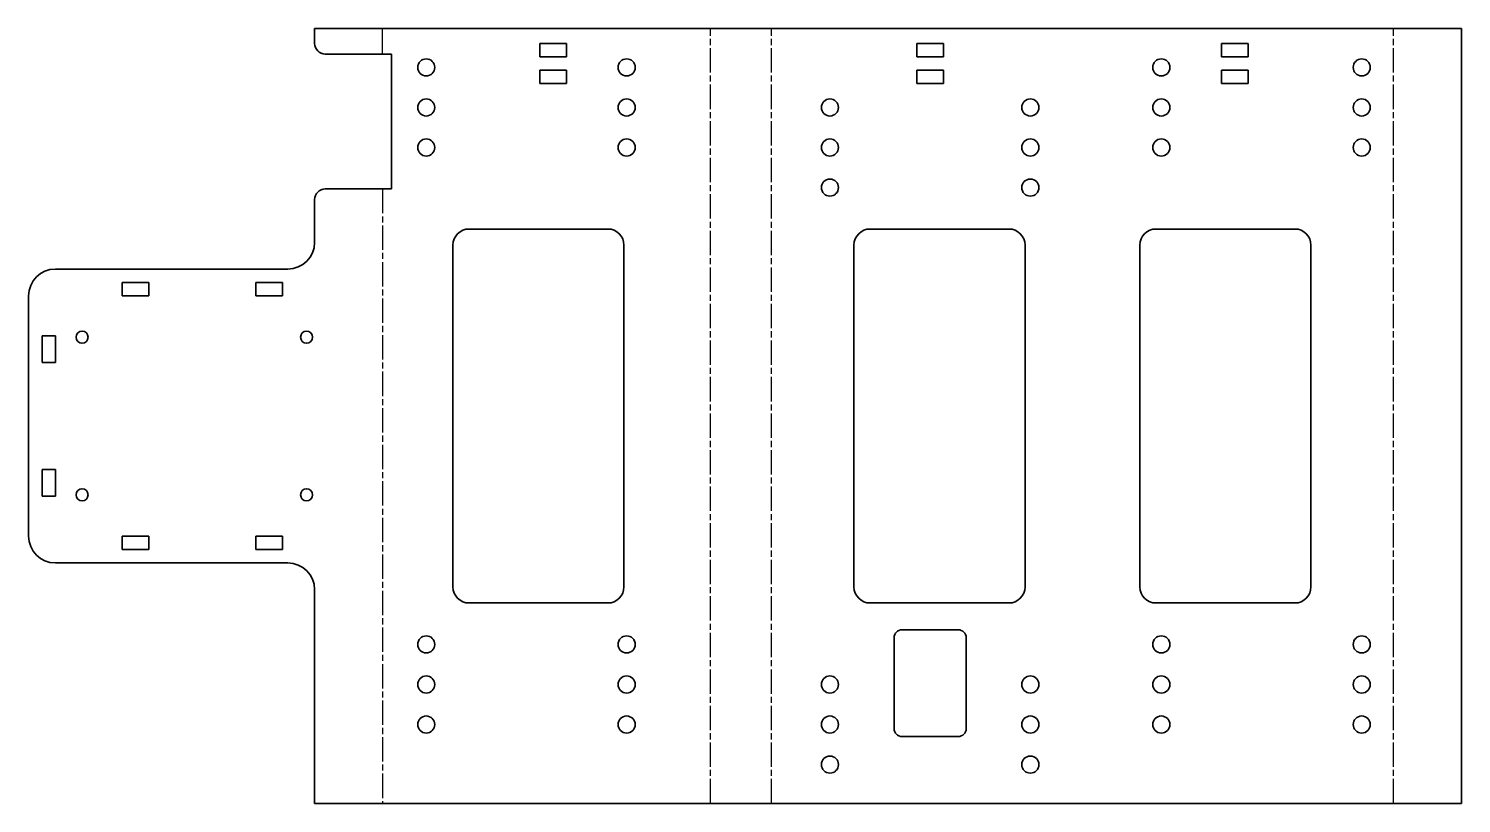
# Model space of a CAD drawing. Header units: inches. Extents: x 0 to 536, y 0 to 290.
import ezdxf

# ---------------------------------------------------------------- set-up
doc = ezdxf.new("R2010")
doc.units = ezdxf.units.IN
doc.header["$MEASUREMENT"] = 0
doc.linetypes.add('Chain', pattern=[13.68, 9.12, -1.14, 2.28, -1.14])
doc.layers.add('Bend Centerline (ANSI)', color=7, linetype='Chain', lineweight=25)
doc.layers.add('Visible (ANSI)', color=7, linetype='Continuous', lineweight=35)

# ---------------------------------------------------------------- blocks, each defined once
blk = doc.blocks.new('P-BTC-05-CHPE002_Soldadura y Chapas Soporte Pedales_10_P-BTC-05-CHPE002 (desplegada)')
at = {"layer": 'Bend Centerline (ANSI)'}
for p, q in [((-135.68, 135.5), (-135.68, 145)), ((-12.89, -145), (-12.89, 145)), ((9.89, -145), (9.89, 145)), ((242.68, -145), (242.68, 145)), ((-135.68, 85), (-135.68, -145))]:
    blk.add_line(p, q, dxfattribs=at)
at = {"layer": 'Visible (ANSI)'}
for p, q in [((-161.07, 145), (268.07, 145)), ((-161.07, 145), (-161.07, 139.5)), ((268.07, 145), (268.07, -145)), ((-76.79, 139.5), (-66.79, 139.5)), ((-76.79, 134.5), (-76.79, 139.5)), ((-66.79, 139.5), (-66.79, 134.5)), ((64.29, 139.5), (74.29, 139.5)), ((64.29, 134.5), (64.29, 139.5)), ((74.29, 139.5), (74.29, 134.5)), ((178.29, 134.5), (178.29, 139.5)), ((178.29, 139.5), (188.29, 139.5)), ((188.29, 139.5), (188.29, 134.5)), ((-157.07, 135.5), (-132.29, 135.5)), ((-132.29, 135.5), (-132.29, 85)), ((-66.79, 134.5), (-76.79, 134.5)), ((74.29, 134.5), (64.29, 134.5)), ((188.29, 134.5), (178.29, 134.5)), ((-76.79, 129.5), (-66.79, 129.5)), ((-76.79, 124.5), (-76.79, 129.5)), ((-66.79, 129.5), (-66.79, 124.5)), ((64.29, 129.5), (74.29, 129.5)), ((64.29, 124.5), (64.29, 129.5)), ((74.29, 129.5), (74.29, 124.5)), ((178.29, 124.5), (178.29, 129.5)), ((178.29, 129.5), (188.29, 129.5)), ((188.29, 129.5), (188.29, 124.5)), ((-66.79, 124.5), (-76.79, 124.5)), ((74.29, 124.5), (64.29, 124.5)), ((188.29, 124.5), (178.29, 124.5)), ((-161.07, 81), (-161.07, 65)), ((-132.29, 85), (-157.07, 85)), ((-103.29, 70), (-51.29, 70)), ((46.79, 70), (98.79, 70)), ((153.79, 70), (205.79, 70)), ((-109.29, -64), (-109.29, 64)), ((-45.29, 64), (-45.29, -64)), ((40.79, -64), (40.79, 64)), ((104.79, 64), (104.79, -64)), ((147.79, -64), (147.79, 64)), ((211.79, 64), (211.79, -64)), ((-171.07, 55), (-258.07, 55)), ((-233.07, 50), (-223.07, 50)), ((-233.07, 45), (-233.07, 50)), ((-223.07, 50), (-223.07, 45)), ((-183.07, 50), (-173.07, 50)), ((-183.07, 45), (-183.07, 50)), ((-173.07, 50), (-173.07, 45)), ((-268.07, 45), (-268.07, -45)), ((-223.07, 45), (-233.07, 45)), ((-173.07, 45), (-183.07, 45)), ((-263.07, 30), (-258.07, 30)), ((-263.07, 20), (-263.07, 30)), ((-258.07, 30), (-258.07, 20)), ((-258.07, 20), (-263.07, 20)), ((-263.07, -20), (-258.07, -20)), ((-263.07, -30), (-263.07, -20)), ((-258.07, -20), (-258.07, -30)), ((-258.07, -30), (-263.07, -30)), ((-233.07, -45), (-223.07, -45)), ((-233.07, -50), (-233.07, -45)), ((-223.07, -45), (-223.07, -50)), ((-183.07, -45), (-173.07, -45)), ((-183.07, -50), (-183.07, -45)), ((-173.07, -45), (-173.07, -50)), ((-223.07, -50), (-233.07, -50)), ((-173.07, -50), (-183.07, -50)), ((-258.07, -55), (-171.07, -55)), ((-161.07, -65), (-161.07, -145)), ((-51.29, -70), (-103.29, -70)), ((98.79, -70), (46.79, -70)), ((205.79, -70), (153.79, -70)), ((58.79, -80), (79.79, -80)), ((55.79, -117), (55.79, -83)), ((82.79, -83), (82.79, -117)), ((79.79, -120), (58.79, -120)), ((268.07, -145), (-161.07, -145))]:
    blk.add_line(p, q, dxfattribs=at)
for centre, radius in [((-119.29, 130.5), 3.2), ((-44.29, 130.5), 3.2), ((155.79, 130.5), 3.2), ((230.79, 130.5), 3.2), ((-119.29, 115.5), 3.2), ((-44.29, 115.5), 3.2), ((31.79, 115.5), 3.2), ((106.79, 115.5), 3.2), ((155.79, 115.5), 3.2), ((230.79, 115.5), 3.2), ((-119.29, 100.5), 3.2), ((-44.29, 100.5), 3.2), ((31.79, 100.5), 3.2), ((106.79, 100.5), 3.2), ((155.79, 100.5), 3.2), ((230.79, 100.5), 3.2), ((31.79, 85.5), 3.2), ((106.79, 85.5), 3.2), ((-248.07, 29.5), 2.25), ((-164.07, 29.5), 2.25), ((-248.07, -29.5), 2.25), ((-164.07, -29.5), 2.25), ((-119.29, -85.5), 3.2), ((-44.29, -85.5), 3.2), ((155.79, -85.5), 3.2), ((230.79, -85.5), 3.2), ((-119.29, -100.5), 3.2), ((-44.29, -100.5), 3.2), ((31.79, -100.5), 3.2), ((106.79, -100.5), 3.2), ((155.79, -100.5), 3.2), ((230.79, -100.5), 3.2), ((-119.29, -115.5), 3.2), ((-44.29, -115.5), 3.2), ((31.79, -115.5), 3.2), ((106.79, -115.5), 3.2), ((155.79, -115.5), 3.2), ((230.79, -115.5), 3.2), ((31.79, -130.5), 3.2), ((106.79, -130.5), 3.2)]:
    blk.add_circle(centre, radius, dxfattribs=at)
at = {"layer": 'Visible (ANSI)', "extrusion": (0, 0, -1)}
for centre, radius, start, end in [((157.07, 139.5), 4, 270, 360), ((157.07, 81), 4, 0, 90), ((258.07, 45), 10, 0, 90), ((258.07, -45), 10, 270, 0), ((-58.79, -83), 3, 0, 90), ((-79.79, -83), 3, 90, 180), ((-58.79, -117), 3, 270, 360), ((-79.79, -117), 3, 180, 270)]:
    blk.add_arc(centre, radius, start, end, dxfattribs=at)
at = {"layer": 'Visible (ANSI)'}
for centre, radius, start, end in [((-103.29, 64), 6, 90, 180), ((-51.29, 64), 6, 360, 90), ((46.79, 64), 6, 90, 180), ((98.79, 64), 6, 0, 90), ((153.79, 64), 6, 90, 180), ((205.79, 64), 6, 0, 90), ((-171.07, 65), 10, 270, 360), ((-171.07, -65), 10, 360, 90), ((-103.29, -64), 6, 180, 270), ((-51.29, -64), 6, 270, 0), ((46.79, -64), 6, 180, 270), ((98.79, -64), 6, 270, 0), ((153.79, -64), 6, 180, 270), ((205.79, -64), 6, 270, 360)]:
    blk.add_arc(centre, radius, start, end, dxfattribs=at)

msp = doc.modelspace()

# ---------------------------------------------------------------- block references
msp.add_blockref('P-BTC-05-CHPE002_Soldadura y Chapas Soporte Pedales_10_P-BTC-05-CHPE002 (desplegada)', (268.07, 145))

doc.saveas('drawing.dxf')
